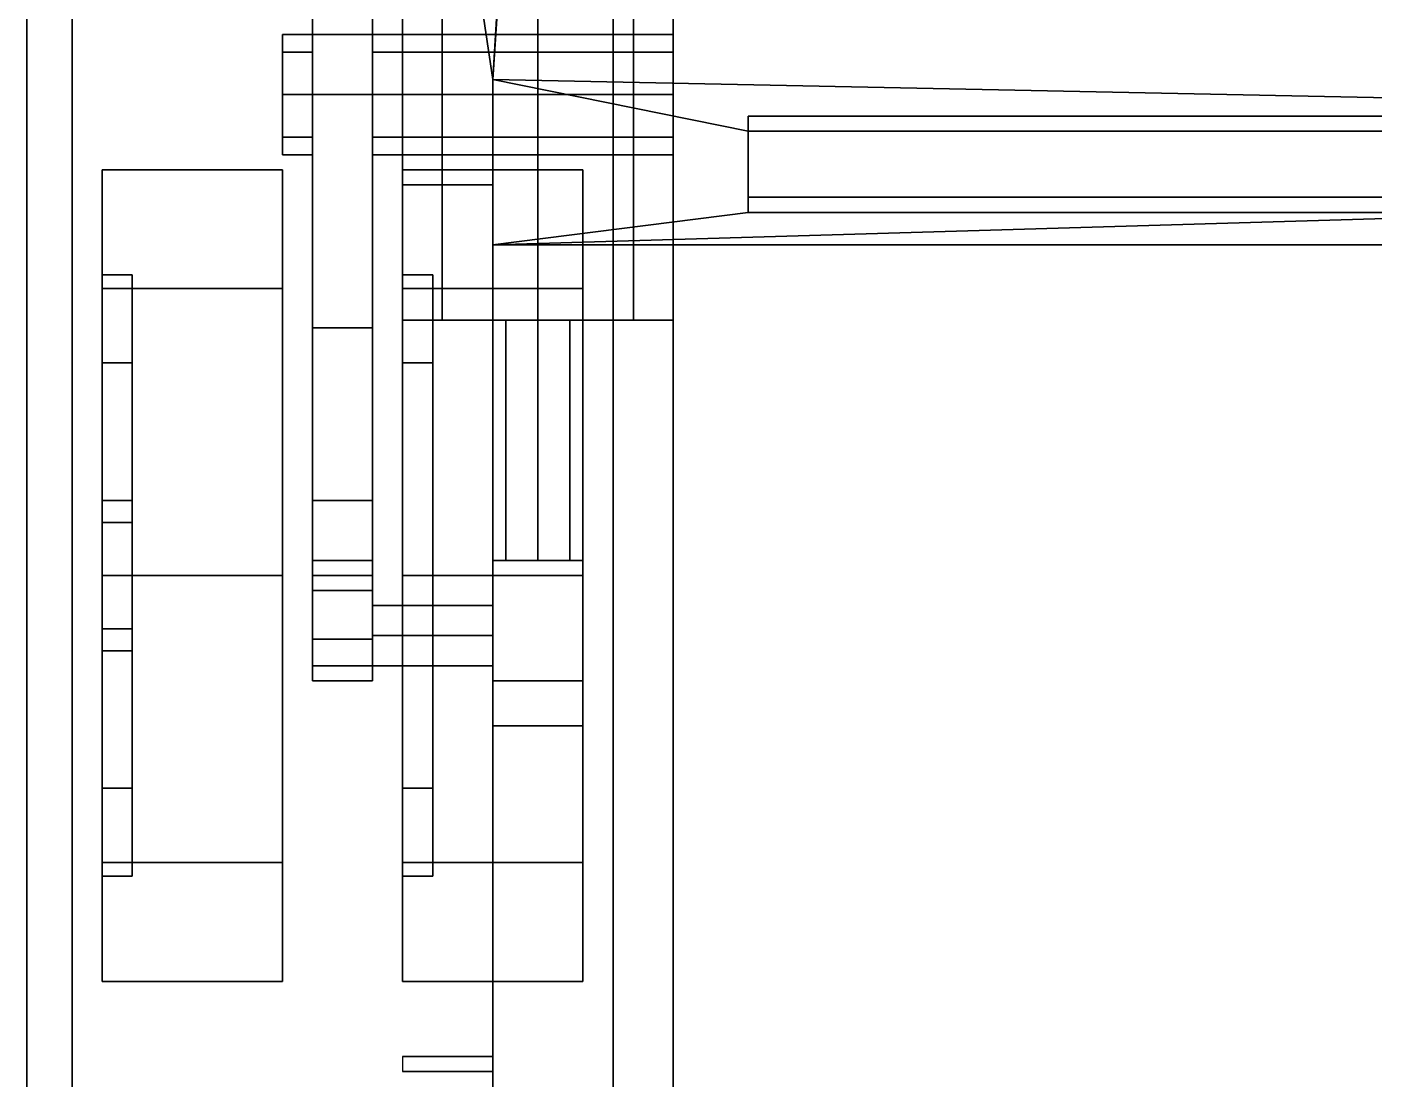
# Model space of a CAD drawing. Header units: millimetres. Extents: x -1.3 to 1.3, y -3.1 to 16.4.
# Drawn here: x -1.25 to -0.354, y 0.285 to 0.985 of the extents above; entities that cross this region are included whole.
import ezdxf

# ---------------------------------------------------------------- set-up
doc = ezdxf.new("R2010")
doc.units = ezdxf.units.MM
for name, color, linetype in [('fenders', 6, 'Continuous'), ('suspension', 5, 'Continuous'), ('tracks', 3, 'Continuous'), ('wheels', 2, 'Continuous')]:
    doc.layers.add(name, color=color, linetype=linetype)

msp = doc.modelspace()

# ---------------------------------------------------------------- linework, layer by layer
for points in [[(-0.82, 2.59, 0.45), (-0.82, -2.5, 0.45), (-0.82, 2.94494, 1.07), (-0.82, 3.07, 0.75)], [(-0.94, 0.95, 1.63), (-0.82, 2.77104, 1.51499), (-0.82, 2.94494, 1.07), (-0.94, 0.95, 1.07)], [(-0.82, -2.5, 0.45), (-0.82, -2.5, 0.45), (-0.82, 0.22, 1.07), (-0.82, 2.94494, 1.07)], [(-0.05, 0.93176, 1.73113), (-0.05, 2.73, 1.62), (-0.82, 2.77104, 1.51499), (-0.94, 0.95, 1.63)], [(0.82, 2.59, 0.45), (0.82, -2.5, 0.45), (-0.82, -2.5, 0.45), (-0.82, 2.59, 0.45)], [(-0.94, 0.22, 2.24), (-0.94, 0.84, 2.24), (-0.94, 0.95, 1.63), (-0.94, 0.22, 1.12)], [(-0.94, 0.22, 1.07), (-0.94, 0.95, 1.63), (-0.94, 0.95, 1.07), (-0.94, 0.22, 1.07)], [(-0.94, 0.22, 1.12), (-0.94, 0.95, 1.63), (-0.94, 0.22, 1.07), (-0.94, 0.22, 1.12)], [(-0.94, 0.84, 2.24), (-0.77, 0.86164, 2.12), (-0.77, 0.91574, 1.82), (-0.94, 0.95, 1.63)], [(-0.94, 0.95, 1.63), (-0.77, 0.91574, 1.82), (-0.21, 0.91574, 1.82), (-0.05, 0.93176, 1.73113)], [(-0.21, 0.87164, 2.12), (-0.21, 0.92574, 1.82), (-0.77, 0.92574, 1.82), (-0.77, 0.87164, 2.12)], [(-0.77, 0.86164, 2.12), (-0.77, 0.87164, 2.12), (-0.77, 0.92574, 1.82), (-0.77, 0.91574, 1.82)], [(-0.77, 0.91574, 1.82), (-0.77, 0.92574, 1.82), (-0.21, 0.92574, 1.82), (-0.21, 0.91574, 1.82)], [(-0.21, 0.86164, 2.12), (-0.21, 0.87164, 2.12), (-0.77, 0.87164, 2.12), (-0.77, 0.86164, 2.12)], [(-0.94, 0.84, 2.24), (-0.21, 0.86164, 2.12), (-0.77, 0.86164, 2.12), (-0.94, 0.84, 2.24)], [(0.94, 0.84, 2.24), (0.21, 0.86164, 2.12), (-0.21, 0.86164, 2.12), (-0.94, 0.84, 2.24)], [(0.94, 0.22, 2.24), (0.94, 0.84, 2.24), (-0.94, 0.84, 2.24), (-0.94, 0.22, 2.24)]]:
    msp.add_3dface(points)
at = {"layer": 'fenders'}
for points in [[(-0.94, 0.22, 1.07), (-0.94, 0.95, 1.07), (-1.25, 3.03, 1.07), (-1.25, 0.22, 1.07)], [(-0.94, 0.95, 1.07), (-0.82, 2.94494, 1.07), (-1.25, 3.03, 1.07)], [(-1.25, 0.22, 1.07), (-1.25, 3.03, 1.07), (-1.25, 3.03, 1.05), (-1.25, 0.22, 1.05)], [(-1, 0.89, 1.07), (-1, 0.88, 1.07), (-0.94, 0.88, 1.22), (-0.94, 0.89, 1.22)], [(-0.94, 0.89, 1.07), (-1, 0.89, 1.07), (-0.94, 0.89, 1.22), (-0.94, 0.89, 1.07)], [(-1, 0.88, 1.07), (-0.94, 0.88, 1.07), (-0.94, 0.88, 1.07), (-0.94, 0.88, 1.22)], [(-0.94, 0.3, 1.07), (-1, 0.3, 1.07), (-0.94, 0.3, 1.22), (-0.94, 0.3, 1.07)], [(-1, 0.3, 1.07), (-1, 0.29, 1.07), (-0.94, 0.29, 1.22), (-0.94, 0.3, 1.22)], [(-1, 0.29, 1.07), (-0.94, 0.29, 1.07), (-0.94, 0.29, 1.07), (-0.94, 0.29, 1.22)]]:
    msp.add_3dface(points, dxfattribs=at)
at = {"layer": 'suspension'}
for points in [[(-0.97364, 1.9, 0.80364), (-1, 1.9, 0.74), (-1, 0.79, 0.74), (-0.97364, 0.79, 0.80364)], [(-1, 1.9, 0.74), (-0.97364, 1.9, 0.67636), (-0.97364, 0.79, 0.67636), (-1, 0.79, 0.74)], [(-0.91, 1.9, 0.83), (-0.97364, 1.9, 0.80364), (-0.97364, 0.79, 0.80364), (-0.91, 0.79, 0.83)], [(-0.97364, 1.9, 0.67636), (-0.91, 1.9, 0.65), (-0.91, 0.79, 0.65), (-0.97364, 0.79, 0.67636)], [(-0.84636, 1.9, 0.80364), (-0.91, 1.9, 0.83), (-0.91, 0.79, 0.83), (-0.84636, 0.79, 0.80364)], [(-0.91, 1.9, 0.65), (-0.84636, 1.9, 0.67636), (-0.84636, 0.79, 0.67636), (-0.91, 0.79, 0.65)], [(-0.82, 1.9, 0.74), (-0.84636, 1.9, 0.80364), (-0.84636, 0.79, 0.80364), (-0.82, 0.79, 0.74)], [(-0.84636, 1.9, 0.67636), (-0.82, 1.9, 0.74), (-0.82, 0.79, 0.74), (-0.84636, 0.79, 0.67636)], [(-1.02, 0.98, 0.54), (-1.02, 1.26, 0.37), (-1.06, 1.26, 0.37), (-1.06, 0.98, 0.54)], [(-1.06, 0.98, 0.54), (-1.06, 1.26, 0.37), (-1.06, 1.21, 0.25), (-1.06, 0.94, 0.39)], [(-1.02, 0.94, 0.39), (-1.02, 1.21, 0.25), (-1.02, 1.26, 0.37), (-1.02, 0.98, 0.54)], [(-1.02, 1.21, 0.25), (-1.02, 0.94, 0.39), (-1.06, 0.94, 0.39), (-1.06, 1.21, 0.25)], [(-1.08, 0.96828, 0.42172), (-1.08, 0.9, 0.45), (-1.08, 0.91172, 0.47828), (-1.08, 0.98, 0.45)], [(-1.06, 0.98, 0.45), (-1.06, 0.96828, 0.42172), (-1.08, 0.96828, 0.42172), (-1.08, 0.98, 0.45)], [(-1.08, 0.98, 0.45), (-1.08, 0.91172, 0.47828), (-1.08, 0.94, 0.49), (-1.08, 0.96828, 0.47828)], [(-1.06, 0.96828, 0.47828), (-1.06, 0.98, 0.45), (-1.08, 0.98, 0.45), (-1.08, 0.96828, 0.47828)], [(-1.06, 0.94, 0.39), (-1.06, 0.94, 0.39), (-1.06, 0.78471, 0.47), (-1.06, 0.98, 0.54)], [(-1.02, 0.63, 0.54), (-1.02, 0.98, 0.54), (-1.06, 0.98, 0.54), (-1.06, 0.63, 0.54)], [(-1.06, 0.78471, 0.47), (-1.06, 0.55, 0.47), (-1.06, 0.63, 0.54), (-1.06, 0.98, 0.54)], [(-1.02, 0.98, 0.54), (-1.02, 0.78471, 0.47), (-1.02, 0.94, 0.39)], [(-1.02, 0.98, 0.54), (-1.02, 0.63, 0.54), (-1.02, 0.55, 0.47), (-1.02, 0.78471, 0.47)], [(-0.82, 0.98, 0.45), (-0.82, 0.96828, 0.42172), (-1.02, 0.96828, 0.42172), (-1.02, 0.98, 0.45)], [(-0.82, 0.96828, 0.47828), (-0.82, 0.98, 0.45), (-1.02, 0.98, 0.45), (-1.02, 0.96828, 0.47828)], [(-1.08, 0.94, 0.41), (-1.08, 0.91172, 0.42172), (-1.08, 0.9, 0.45), (-1.08, 0.96828, 0.42172)], [(-1.06, 0.96828, 0.42172), (-1.06, 0.94, 0.41), (-1.08, 0.94, 0.41), (-1.08, 0.96828, 0.42172)], [(-1.06, 0.94, 0.49), (-1.06, 0.96828, 0.47828), (-1.08, 0.96828, 0.47828), (-1.08, 0.94, 0.49)], [(-0.82, 0.94, 0.49), (-0.82, 0.96828, 0.47828), (-1.02, 0.96828, 0.47828), (-1.02, 0.94, 0.49)], [(-0.82, 0.96828, 0.42172), (-0.82, 0.94, 0.41), (-1.02, 0.94, 0.41), (-1.02, 0.96828, 0.42172)], [(-1.06, 0.94, 0.41), (-1.06, 0.91172, 0.42172), (-1.08, 0.91172, 0.42172), (-1.08, 0.94, 0.41)], [(-1.06, 0.91172, 0.47828), (-1.06, 0.94, 0.49), (-1.08, 0.94, 0.49), (-1.08, 0.91172, 0.47828)], [(-1.06, 0.94, 0.39), (-1.06, 0.67, 0.25), (-1.06, 0.62, 0.37), (-1.06, 0.78471, 0.47)], [(-1.06, 0.67, 0.25), (-1.06, 0.94, 0.39), (-1.02, 0.94, 0.39), (-1.02, 0.67, 0.25)], [(-1.02, 0.78471, 0.47), (-1.02, 0.62, 0.37), (-1.02, 0.67, 0.25), (-1.02, 0.94, 0.39)], [(-0.82, 0.91172, 0.47828), (-0.82, 0.94, 0.49), (-1.02, 0.94, 0.49), (-1.02, 0.91172, 0.47828)], [(-0.82, 0.94, 0.41), (-0.82, 0.91172, 0.42172), (-1.02, 0.91172, 0.42172), (-1.02, 0.94, 0.41)], [(-1.06, 0.91172, 0.42172), (-1.06, 0.9, 0.45), (-1.08, 0.9, 0.45), (-1.08, 0.91172, 0.42172)], [(-1.06, 0.9, 0.45), (-1.06, 0.91172, 0.47828), (-1.08, 0.91172, 0.47828), (-1.08, 0.9, 0.45)], [(-0.82, 0.91172, 0.42172), (-0.82, 0.9, 0.45), (-1.02, 0.9, 0.45), (-1.02, 0.91172, 0.42172)], [(-0.82, 0.9, 0.45), (-0.82, 0.91172, 0.47828), (-1.02, 0.91172, 0.47828), (-1.02, 0.9, 0.45)], [(-1, 0.79, 0.74), (-0.94, 0.79, 0.74), (-0.93121, 0.79, 0.76121), (-0.97364, 0.79, 0.80364)], [(-0.97364, 0.79, 0.67636), (-0.93121, 0.79, 0.71879), (-0.94, 0.79, 0.74), (-1, 0.79, 0.74)], [(-0.97364, 0.79, 0.80364), (-0.93121, 0.79, 0.76121), (-0.91, 0.79, 0.77), (-0.91, 0.79, 0.83)], [(-0.91, 0.79, 0.65), (-0.91, 0.79, 0.71), (-0.93121, 0.79, 0.71879), (-0.97364, 0.79, 0.67636)], [(-0.94, 0.63, 0.74), (-0.93121, 0.63, 0.76121), (-0.93121, 0.79, 0.76121), (-0.94, 0.79, 0.74)], [(-0.93121, 0.63, 0.71879), (-0.94, 0.63, 0.74), (-0.94, 0.79, 0.74), (-0.93121, 0.79, 0.71879)], [(-0.93121, 0.63, 0.76121), (-0.91, 0.63, 0.77), (-0.91, 0.79, 0.77), (-0.93121, 0.79, 0.76121)], [(-0.91, 0.63, 0.71), (-0.93121, 0.63, 0.71879), (-0.93121, 0.79, 0.71879), (-0.91, 0.79, 0.71)], [(-0.84636, 0.79, 0.67636), (-0.88879, 0.79, 0.71879), (-0.91, 0.79, 0.71), (-0.91, 0.79, 0.65)], [(-0.91, 0.79, 0.83), (-0.91, 0.79, 0.77), (-0.88879, 0.79, 0.76121), (-0.84636, 0.79, 0.80364)], [(-0.91, 0.63, 0.77), (-0.88879, 0.63, 0.76121), (-0.88879, 0.79, 0.76121), (-0.91, 0.79, 0.77)], [(-0.88879, 0.63, 0.71879), (-0.91, 0.63, 0.71), (-0.91, 0.79, 0.71), (-0.88879, 0.79, 0.71879)], [(-0.82, 0.79, 0.74), (-0.88, 0.79, 0.74), (-0.88879, 0.79, 0.71879), (-0.84636, 0.79, 0.67636)], [(-0.84636, 0.79, 0.80364), (-0.88879, 0.79, 0.76121), (-0.88, 0.79, 0.74), (-0.82, 0.79, 0.74)], [(-0.88879, 0.63, 0.76121), (-0.88, 0.63, 0.74), (-0.88, 0.79, 0.74), (-0.88879, 0.79, 0.76121)], [(-0.88, 0.63, 0.74), (-0.88879, 0.63, 0.71879), (-0.88879, 0.79, 0.71879), (-0.88, 0.79, 0.74)], [(-1.06, 0.78471, 0.47), (-1.06, 0.62, 0.37), (-1.02, 0.62, 0.37), (-1.02, 0.78471, 0.47)], [(-1.02, 0.78471, 0.47), (-1.02, 0.55, 0.47), (-1.06, 0.55, 0.47), (-1.06, 0.78471, 0.47)], [(-1.06, 0.62, 0.37), (-1.06, 0.67, 0.25), (-1.06, 0.62, 0.25), (-1.06, 0.57757, 0.26757)], [(-1.06, 0.62, 0.25), (-1.06, 0.67, 0.25), (-1.02, 0.67, 0.25), (-1.02, 0.62, 0.25)], [(-1.02, 0.57757, 0.26757), (-1.02, 0.62, 0.25), (-1.02, 0.67, 0.25), (-1.02, 0.62, 0.37)], [(-1.02, 0.61, 0.69), (-1.02, 0.63, 0.54), (-1.06, 0.63, 0.54), (-1.06, 0.61, 0.69)], [(-1.06, 0.63, 0.54), (-1.06, 0.63, 0.54), (-1.06, 0.55, 0.47), (-1.06, 0.61, 0.69)], [(-0.88, 0.62, 0.78), (-0.88, 0.63, 0.77), (-0.94, 0.63, 0.77), (-0.94, 0.62, 0.78)], [(-0.88, 0.63, 0.77), (-0.88, 0.63, 0.71), (-0.94, 0.63, 0.71), (-0.94, 0.63, 0.77)], [(-0.88, 0.63, 0.71), (-0.88, 0.62, 0.69), (-0.94, 0.62, 0.69), (-0.94, 0.63, 0.71)], [(-0.94, 0.63, 0.77), (-0.94, 0.63, 0.71), (-0.94, 0.62, 0.69), (-0.94, 0.62, 0.78)], [(-0.88, 0.62, 0.78), (-0.88, 0.62, 0.69), (-0.88, 0.63, 0.71), (-0.88, 0.63, 0.77)], [(-1.06, 0.62, 0.37), (-1.06, 0.57757, 0.26757), (-1.06, 0.56, 0.31), (-1.06, 0.57757, 0.35243)], [(-1.06, 0.62, 0.37), (-1.06, 0.57757, 0.35243), (-1.02, 0.57757, 0.35243), (-1.02, 0.62, 0.37)], [(-1.06, 0.57757, 0.26757), (-1.06, 0.62, 0.25), (-1.02, 0.62, 0.25), (-1.02, 0.57757, 0.26757)], [(-1.02, 0.57757, 0.35243), (-1.02, 0.56, 0.31), (-1.02, 0.57757, 0.26757), (-1.02, 0.62, 0.37)], [(-0.88, 0.55, 0.78), (-0.88, 0.62, 0.78), (-0.94, 0.62, 0.78), (-0.94, 0.55, 0.78)], [(-0.88, 0.62, 0.69), (-0.88, 0.55, 0.69), (-0.94, 0.55, 0.69), (-0.94, 0.62, 0.69)], [(-0.94, 0.62, 0.78), (-0.94, 0.62, 0.69), (-0.94, 0.55, 0.69), (-0.94, 0.55, 0.78)], [(-0.88, 0.55, 0.78), (-0.88, 0.55, 0.69), (-0.88, 0.62, 0.69), (-0.88, 0.62, 0.78)], [(-1.02, 0.61, 0.77), (-1.02, 0.61, 0.69), (-1.06, 0.61, 0.69), (-1.06, 0.61, 0.77)], [(-1.02, 0.55, 0.77), (-1.02, 0.61, 0.77), (-1.06, 0.61, 0.77), (-1.06, 0.55, 0.77)], [(-1.06, 0.61, 0.77), (-1.06, 0.61, 0.69), (-1.06, 0.55, 0.47), (-1.06, 0.55, 0.77)], [(-1.02, 0.55, 0.77), (-1.02, 0.55, 0.47), (-1.02, 0.61, 0.69), (-1.02, 0.61, 0.77)], [(-0.94, 0.6, 0.75), (-0.94, 0.58, 0.73), (-1.02, 0.58, 0.73), (-1.02, 0.6, 0.75)], [(-0.94, 0.58, 0.77), (-0.94, 0.6, 0.75), (-1.02, 0.6, 0.75), (-1.02, 0.58, 0.77)], [(-1.06, 0.57757, 0.35243), (-1.06, 0.56, 0.31), (-1.02, 0.56, 0.31), (-1.02, 0.57757, 0.35243)], [(-1.06, 0.56, 0.31), (-1.06, 0.57757, 0.26757), (-1.02, 0.57757, 0.26757), (-1.02, 0.56, 0.31)], [(-0.94, 0.58, 0.73), (-0.94, 0.56, 0.75), (-1.02, 0.56, 0.75), (-1.02, 0.58, 0.73)], [(-0.94, 0.56, 0.75), (-0.94, 0.58, 0.77), (-1.02, 0.58, 0.77), (-1.02, 0.56, 0.75)], [(-1.02, 0.55, 0.47), (-1.02, 0.55, 0.77), (-1.06, 0.55, 0.77), (-1.06, 0.55, 0.47)], [(-0.88, 0.55, 0.69), (-0.88, 0.52, 0.72), (-0.94, 0.52, 0.72), (-0.94, 0.55, 0.69)], [(-0.88, 0.52, 0.76), (-0.88, 0.55, 0.78), (-0.94, 0.55, 0.78), (-0.94, 0.52, 0.76)], [(-0.94, 0.55, 0.78), (-0.94, 0.55, 0.69), (-0.94, 0.52, 0.72), (-0.94, 0.52, 0.76)], [(-0.88, 0.52, 0.76), (-0.88, 0.52, 0.72), (-0.88, 0.55, 0.69), (-0.88, 0.55, 0.78)], [(-0.88, 0.52, 0.72), (-0.88, 0.52, 0.76), (-0.94, 0.52, 0.76), (-0.94, 0.52, 0.72)]]:
    msp.add_3dface(points, dxfattribs=at)
at = {"layer": 'tracks'}
for points in [[(-1.22, 2.1), (-1.22, -2.08), (-1.22, -2.04, 0.05), (-1.22, 2.07, 0.05)], [(-0.86, -2.04, 0.05), (-0.86, -2.08), (-0.86, 2.1), (-0.86, 2.07, 0.05)], [(-1.22, 2.07, 0.05), (-1.22, -2.04, 0.05), (-0.86, -2.04, 0.05), (-0.86, 2.07, 0.05)], [(-1.22, -0.37, 0.94), (-1.22, 1.66, 0.97), (-0.86, 1.66, 0.97), (-0.86, -0.37, 0.94)], [(-1.22, -0.37, 1.02), (-1.22, 1.66, 1.05), (-1.22, 1.66, 0.97), (-1.22, -0.37, 0.94)], [(-0.86, -0.37, 1.02), (-0.86, 1.66, 1.05), (-1.22, 1.66, 1.05), (-1.22, -0.37, 1.02)], [(-0.86, 1.66, 0.97), (-0.86, 1.66, 1.05), (-0.86, -0.37, 1.02), (-0.86, -0.37, 0.94)]]:
    msp.add_3dface(points, dxfattribs=at)
at = {"layer": 'wheels'}
for points in [[(-1.2, 0.81092, 0.50092), (-1.2, 0.89, 0.31), (-1.2, 0.82, 0.31), (-1.2, 0.76142, 0.45142)], [(-1.08, 0.81092, 0.50092), (-1.08, 0.89, 0.31), (-1.2, 0.89, 0.31), (-1.2, 0.81092, 0.50092)], [(-1.2, 0.89, 0.31), (-1.2, 0.81092, 0.11908), (-1.2, 0.76142, 0.16858), (-1.2, 0.82, 0.31)], [(-1.08, 0.89, 0.31), (-1.08, 0.81092, 0.11908), (-1.2, 0.81092, 0.11908), (-1.2, 0.89, 0.31)], [(-0.88, 0.81092, 0.50092), (-0.88, 0.89, 0.31), (-1, 0.89, 0.31), (-1, 0.81092, 0.50092)], [(-1, 0.81092, 0.50092), (-1, 0.89, 0.31), (-1, 0.82, 0.31), (-1, 0.76142, 0.45142)], [(-0.88, 0.89, 0.31), (-0.88, 0.81092, 0.11908), (-1, 0.81092, 0.11908), (-1, 0.89, 0.31)], [(-1, 0.89, 0.31), (-1, 0.81092, 0.11908), (-1, 0.76142, 0.16858), (-1, 0.82, 0.31)], [(-1.18, 0.76142, 0.16858), (-1.18, 0.82, 0.31), (-1.2, 0.82, 0.31), (-1.2, 0.76142, 0.16858)], [(-1.18, 0.82, 0.31), (-1.18, 0.76142, 0.45142), (-1.2, 0.76142, 0.45142), (-1.2, 0.82, 0.31)], [(-1.18, 0.82, 0.31), (-1.18, 0.76142, 0.16858), (-1.18, 0.65536, 0.27464), (-1.18, 0.67, 0.31)], [(-1.18, 0.76142, 0.45142), (-1.18, 0.82, 0.31), (-1.18, 0.67, 0.31), (-1.18, 0.65536, 0.34536)], [(-0.98, 0.82, 0.31), (-0.98, 0.76142, 0.45142), (-1, 0.76142, 0.45142), (-1, 0.82, 0.31)], [(-0.98, 0.76142, 0.16858), (-0.98, 0.82, 0.31), (-1, 0.82, 0.31), (-1, 0.76142, 0.16858)], [(-0.98, 0.76142, 0.45142), (-0.98, 0.82, 0.31), (-0.98, 0.67, 0.31), (-0.98, 0.65536, 0.34536)], [(-0.98, 0.82, 0.31), (-0.98, 0.76142, 0.16858), (-0.98, 0.65536, 0.27464), (-0.98, 0.67, 0.31)], [(-1.2, 0.81092, 0.11908), (-1.2, 0.62, 0.04), (-1.2, 0.62, 0.11), (-1.2, 0.76142, 0.16858)], [(-1.08, 0.81092, 0.11908), (-1.08, 0.62, 0.04), (-1.2, 0.62, 0.04), (-1.2, 0.81092, 0.11908)], [(-1.2, 0.62, 0.58), (-1.2, 0.81092, 0.50092), (-1.2, 0.76142, 0.45142), (-1.2, 0.62, 0.51)], [(-1.08, 0.62, 0.58), (-1.08, 0.81092, 0.50092), (-1.2, 0.81092, 0.50092), (-1.2, 0.62, 0.58)], [(-0.88, 0.81092, 0.11908), (-0.88, 0.62, 0.04), (-1, 0.62, 0.04), (-1, 0.81092, 0.11908)], [(-1, 0.81092, 0.11908), (-1, 0.62, 0.04), (-1, 0.62, 0.11), (-1, 0.76142, 0.16858)], [(-1, 0.62, 0.58), (-1, 0.81092, 0.50092), (-1, 0.76142, 0.45142), (-1, 0.62, 0.51)], [(-0.88, 0.62, 0.58), (-0.88, 0.81092, 0.50092), (-1, 0.81092, 0.50092), (-1, 0.62, 0.58)], [(-1.18, 0.76142, 0.45142), (-1.18, 0.62, 0.51), (-1.2, 0.62, 0.51), (-1.2, 0.76142, 0.45142)], [(-1.18, 0.62, 0.11), (-1.18, 0.76142, 0.16858), (-1.2, 0.76142, 0.16858), (-1.2, 0.62, 0.11)], [(-1.18, 0.62, 0.51), (-1.18, 0.76142, 0.45142), (-1.18, 0.65536, 0.34536), (-1.18, 0.62, 0.36)], [(-1.18, 0.76142, 0.16858), (-1.18, 0.62, 0.11), (-1.18, 0.62, 0.26), (-1.18, 0.65536, 0.27464)], [(-0.98, 0.76142, 0.45142), (-0.98, 0.62, 0.51), (-1, 0.62, 0.51), (-1, 0.76142, 0.45142)], [(-0.98, 0.62, 0.11), (-0.98, 0.76142, 0.16858), (-1, 0.76142, 0.16858), (-1, 0.62, 0.11)], [(-0.98, 0.62, 0.51), (-0.98, 0.76142, 0.45142), (-0.98, 0.65536, 0.34536), (-0.98, 0.62, 0.36)], [(-0.98, 0.76142, 0.16858), (-0.98, 0.62, 0.11), (-0.98, 0.62, 0.26), (-0.98, 0.65536, 0.27464)], [(-1.18, 0.67, 0.31), (-1.18, 0.65536, 0.27464), (-1.2, 0.65536, 0.27464), (-1.2, 0.67, 0.31)], [(-1.18, 0.65536, 0.34536), (-1.18, 0.67, 0.31), (-1.2, 0.67, 0.31), (-1.2, 0.65536, 0.34536)], [(-1.2, 0.67, 0.31), (-1.2, 0.58464, 0.34536), (-1.2, 0.62, 0.36), (-1.2, 0.65536, 0.34536)], [(-1.2, 0.65536, 0.27464), (-1.2, 0.57, 0.31), (-1.2, 0.58464, 0.34536), (-1.2, 0.67, 0.31)], [(-1.18, 0.65536, 0.27464), (-1.18, 0.62, 0.26), (-1.2, 0.62, 0.26), (-1.2, 0.65536, 0.27464)], [(-1.18, 0.62, 0.36), (-1.18, 0.65536, 0.34536), (-1.2, 0.65536, 0.34536), (-1.2, 0.62, 0.36)], [(-1.2, 0.62, 0.26), (-1.2, 0.58464, 0.27464), (-1.2, 0.57, 0.31), (-1.2, 0.65536, 0.27464)], [(-1.2, 0.62, 0.04), (-1.2, 0.42908, 0.11908), (-1.2, 0.47858, 0.16858), (-1.2, 0.62, 0.11)], [(-1.08, 0.62, 0.04), (-1.08, 0.42908, 0.11908), (-1.2, 0.42908, 0.11908), (-1.2, 0.62, 0.04)], [(-1.2, 0.42908, 0.50092), (-1.2, 0.62, 0.58), (-1.2, 0.62, 0.51), (-1.2, 0.47858, 0.45142)], [(-1.18, 0.62, 0.51), (-1.18, 0.47858, 0.45142), (-1.2, 0.47858, 0.45142), (-1.2, 0.62, 0.51)], [(-1.18, 0.47858, 0.16858), (-1.18, 0.62, 0.11), (-1.2, 0.62, 0.11), (-1.2, 0.47858, 0.16858)], [(-1.18, 0.62, 0.26), (-1.18, 0.58464, 0.27464), (-1.2, 0.58464, 0.27464), (-1.2, 0.62, 0.26)], [(-1.18, 0.58464, 0.34536), (-1.18, 0.62, 0.36), (-1.2, 0.62, 0.36), (-1.2, 0.58464, 0.34536)], [(-1.08, 0.42908, 0.50092), (-1.08, 0.62, 0.58), (-1.2, 0.62, 0.58), (-1.2, 0.42908, 0.50092)], [(-1.18, 0.47858, 0.45142), (-1.18, 0.62, 0.51), (-1.18, 0.62, 0.36), (-1.18, 0.58464, 0.34536)], [(-1.18, 0.62, 0.11), (-1.18, 0.47858, 0.16858), (-1.18, 0.58464, 0.27464), (-1.18, 0.62, 0.26)], [(-0.88, 0.62, 0.04), (-0.88, 0.42908, 0.11908), (-1, 0.42908, 0.11908), (-1, 0.62, 0.04)], [(-1, 0.62, 0.04), (-1, 0.42908, 0.11908), (-1, 0.47858, 0.16858), (-1, 0.62, 0.11)], [(-0.98, 0.62, 0.51), (-0.98, 0.47858, 0.45142), (-1, 0.47858, 0.45142), (-1, 0.62, 0.51)], [(-1, 0.42908, 0.50092), (-1, 0.62, 0.58), (-1, 0.62, 0.51), (-1, 0.47858, 0.45142)], [(-0.98, 0.47858, 0.16858), (-0.98, 0.62, 0.11), (-1, 0.62, 0.11), (-1, 0.47858, 0.16858)], [(-0.88, 0.42908, 0.50092), (-0.88, 0.62, 0.58), (-1, 0.62, 0.58), (-1, 0.42908, 0.50092)], [(-0.98, 0.47858, 0.45142), (-0.98, 0.62, 0.51), (-0.98, 0.62, 0.36), (-0.98, 0.58464, 0.34536)], [(-0.98, 0.62, 0.11), (-0.98, 0.47858, 0.16858), (-0.98, 0.58464, 0.27464), (-0.98, 0.62, 0.26)], [(-1.18, 0.58464, 0.27464), (-1.18, 0.57, 0.31), (-1.2, 0.57, 0.31), (-1.2, 0.58464, 0.27464)], [(-1.18, 0.57, 0.31), (-1.18, 0.58464, 0.34536), (-1.2, 0.58464, 0.34536), (-1.2, 0.57, 0.31)], [(-1.18, 0.42, 0.31), (-1.18, 0.47858, 0.45142), (-1.18, 0.58464, 0.34536), (-1.18, 0.57, 0.31)], [(-1.18, 0.47858, 0.16858), (-1.18, 0.42, 0.31), (-1.18, 0.57, 0.31), (-1.18, 0.58464, 0.27464)], [(-0.98, 0.47858, 0.16858), (-0.98, 0.42, 0.31), (-0.98, 0.57, 0.31), (-0.98, 0.58464, 0.27464)], [(-0.98, 0.42, 0.31), (-0.98, 0.47858, 0.45142), (-0.98, 0.58464, 0.34536), (-0.98, 0.57, 0.31)], [(-1.2, 0.35, 0.31), (-1.2, 0.42908, 0.50092), (-1.2, 0.47858, 0.45142), (-1.2, 0.42, 0.31)], [(-1.2, 0.42908, 0.11908), (-1.2, 0.35, 0.31), (-1.2, 0.42, 0.31), (-1.2, 0.47858, 0.16858)], [(-1.18, 0.42, 0.31), (-1.18, 0.47858, 0.16858), (-1.2, 0.47858, 0.16858), (-1.2, 0.42, 0.31)], [(-1.18, 0.47858, 0.45142), (-1.18, 0.42, 0.31), (-1.2, 0.42, 0.31), (-1.2, 0.47858, 0.45142)], [(-1, 0.35, 0.31), (-1, 0.42908, 0.50092), (-1, 0.47858, 0.45142), (-1, 0.42, 0.31)], [(-0.98, 0.47858, 0.45142), (-0.98, 0.42, 0.31), (-1, 0.42, 0.31), (-1, 0.47858, 0.45142)], [(-0.98, 0.42, 0.31), (-0.98, 0.47858, 0.16858), (-1, 0.47858, 0.16858), (-1, 0.42, 0.31)], [(-1, 0.42908, 0.11908), (-1, 0.35, 0.31), (-1, 0.42, 0.31), (-1, 0.47858, 0.16858)], [(-1.08, 0.35, 0.31), (-1.08, 0.42908, 0.50092), (-1.2, 0.42908, 0.50092), (-1.2, 0.35, 0.31)], [(-1.08, 0.42908, 0.11908), (-1.08, 0.35, 0.31), (-1.2, 0.35, 0.31), (-1.2, 0.42908, 0.11908)], [(-0.88, 0.35, 0.31), (-0.88, 0.42908, 0.50092), (-1, 0.42908, 0.50092), (-1, 0.35, 0.31)], [(-0.88, 0.42908, 0.11908), (-0.88, 0.35, 0.31), (-1, 0.35, 0.31), (-1, 0.42908, 0.11908)]]:
    msp.add_3dface(points, dxfattribs=at)

doc.saveas('drawing.dxf')
